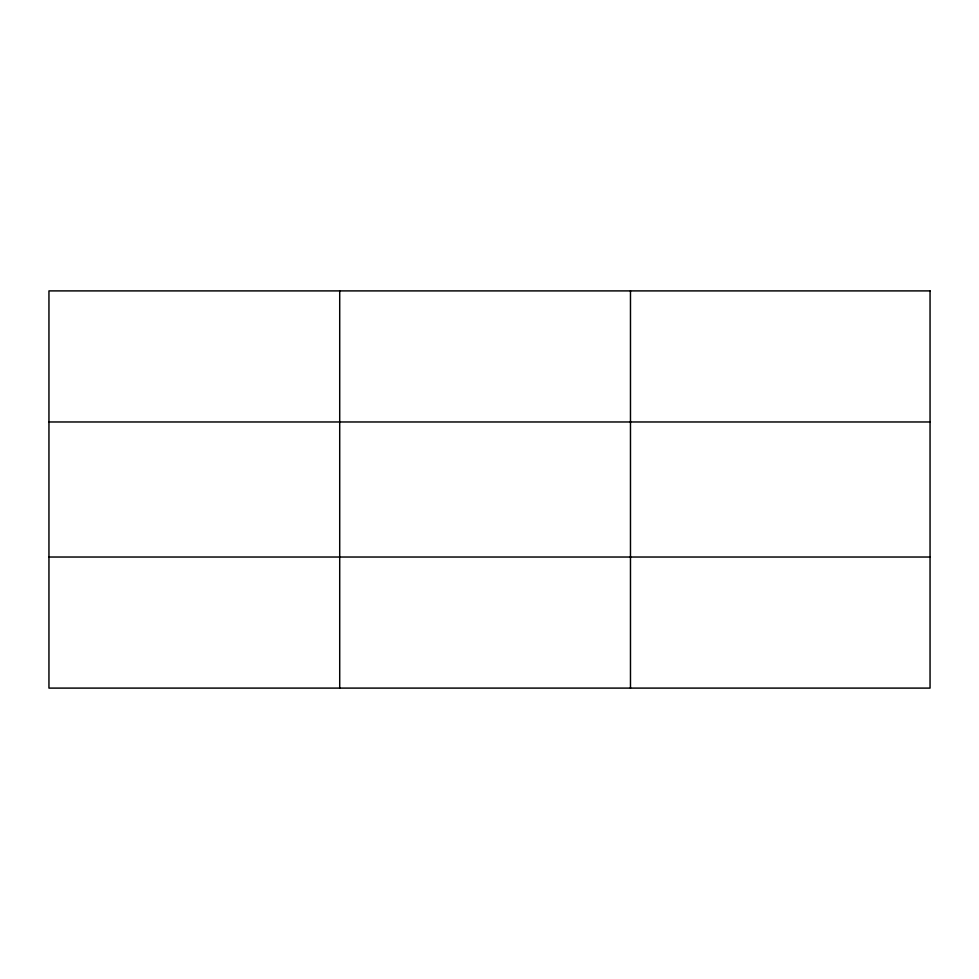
<?xml version="1.0" encoding="UTF-8"?>
<svg xmlns="http://www.w3.org/2000/svg" width="979" height="979" viewBox="0 0 979 979"><rect width="100%" height="100%" fill="white"/><g stroke="black" fill="none" stroke-linecap="round" stroke-linejoin="round"><path stroke-width="1.47" d="M339.713 688.102L339.713 290.898M630.476 688.102L630.476 290.898M48.95 421.973L930.05 421.973M48.95 557.027L930.05 557.027M930.05 290.898L930.05 688.102L48.95 688.102L48.95 290.898L930.05 290.898"/></g></svg>
